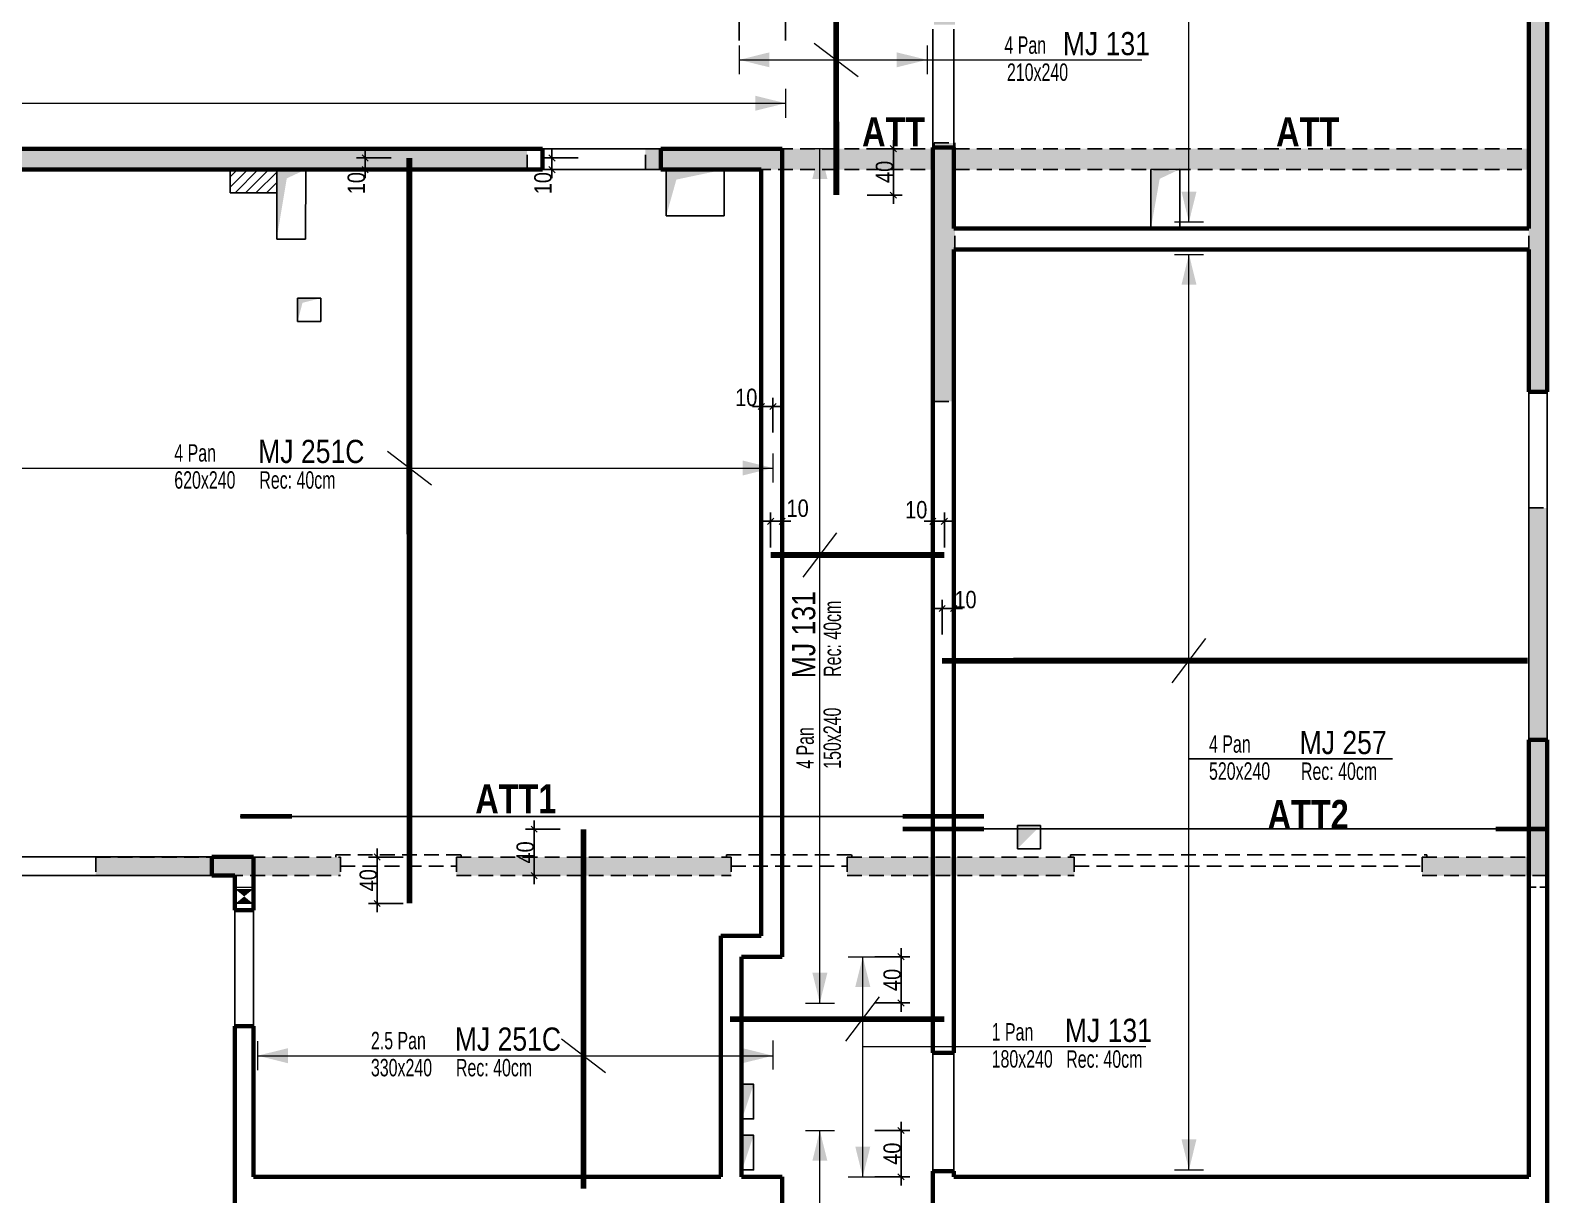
# Model space of a CAD drawing. Header units: millimetres. Extents: x 12045 to 47376, y -21493 to -16931.
# Drawn here: x 25834 to 27145, y -20253 to -19249 of the extents above; entities that cross this region are included whole.
import ezdxf
from ezdxf.enums import TextEntityAlignment as Align

# ---------------------------------------------------------------- set-up
doc = ezdxf.new("R2010")
doc.units = ezdxf.units.MM
doc.linetypes.add('CACHEX2', pattern=[19.05, 12.7, -6.35])
doc.linetypes.add('TIRETPTX2', pattern=[50.8, 25.4, -12.7, 0, -12.7])
for name, color, linetype in [('01_ARMA_INF', 50, 'Continuous'), ('01_cote_gen', 4, 'Continuous'), ('01_linteaux', 2, 'Continuous'), ('01_murs_sup', 2, 'CACHEX2'), ('01_resv', 32, 'Continuous'), ('01_texte', 230, 'Continuous'), ('AA_COTES', 2, 'Continuous')]:
    doc.layers.add(name, color=color, linetype=linetype)
doc.layers.add('01_murs_coup', color=5, linetype='Continuous', lineweight=60)
doc.layers.add('01_tram_axes', color=2, linetype='TIRETPTX2', lineweight=9)
doc.styles.add('PATIO', font='ARIALN.TTF')
doc.styles.add('STYLE2', font='ARIALN.TTF')
doc.styles.add('Titre', font='ariblk.ttf')
doc.dimstyles.new('JB50', dxfattribs={"dimscale": 0.1, "dimtxt": 150, "dimasz": 15, "dimexe": 0.1, "dimexo": 0.1, "dimgap": 0.09, "dimtad": 1, "dimdec": 1, "dimdsep": 46, "dimtxsty": 'STYLE2', "dimblk1": 'BOND_G', "dimblk2": 'BOND_D', "dimsah": 1, "dimcen": 1.5, "dimdle": 0.01, "dimse1": 1, "dimse2": 1, "dimclrd": 4, "dimclre": 2, "dimclrt": 6, "dimazin": 2, "dimtfac": 2.333333, "dimtdec": 1, "dimtix": 1, "dimtmove": 2, "dimatfit": 3, "dimldrblk": 'BOND_G', "dimfxl": 1, "dimtolj": 1, "dimtzin": 0, "dimarcsym": 0})
pattern_1 = [(135, (-3762.661, 5202.246), (-11.2253202, 9e-16), [7.9375, -7.9375])]

# ---------------------------------------------------------------- blocks, each defined once
blk = doc.blocks.new('BOND_G')
at = {"layer": 'AA_COTES', "color": 0}
for p, q in [((0, -5), (0, 15)), ((5, 0), (-5, 0)), ((1.77, 1.77), (-1.77, -1.77))]:
    blk.add_line(p, q, dxfattribs=at)
blk = doc.blocks.new('BOND_D')
at = {"layer": 'AA_COTES', "color": 0}
for p, q in [((5, 0), (-5, 0)), ((-1.77, -1.77), (1.77, 1.77)), ((0, 5), (0, -15))]:
    blk.add_line(p, q, dxfattribs=at)
blk = doc.blocks.new('*D2627')
at = {"layer": '01_cote_gen', "color": 4, "lineweight": -2, "ltscale": 0.1, "transparency": 16777216}
blk.add_line((26622.2, -19747.8), (26629.2, -19747.8), dxfattribs=at)
at = {"layer": 'Defpoints', "color": 0, "ltscale": 0.1, "transparency": 16777216}
for p in [(26630.7, -19747.8), (26630.7, -19773.4), (26620.7, -19781.7)]:
    blk.add_point(p, dxfattribs=at)
at = {"layer": '01_cote_gen', "color": 4, "lineweight": -2, "ltscale": 0.1, "transparency": 16777216, "xscale": 1.5, "yscale": 1.5, "zscale": 1.5, "rotation": 180}
blk.add_blockref('BOND_G', (26620.7, -19747.8), dxfattribs=at)
at = {"layer": '01_cote_gen', "color": 4, "lineweight": -2, "ltscale": 0.1, "transparency": 16777216, "xscale": 1.5, "yscale": 1.5, "zscale": 1.5}
blk.add_blockref('BOND_D', (26630.7, -19747.8), dxfattribs=at)
at = {"layer": '01_cote_gen', "color": 6, "ltscale": 0.1, "transparency": 16777216, "insert": (26640.9, -19740.2), "char_height": 15, "attachment_point": 5, "style": 'STYLE2'}
blk.add_mtext('\\A1;10', dxfattribs=at)
blk = doc.blocks.new('*D2631')
at = {"layer": '01_cote_gen', "color": 4, "lineweight": -2, "ltscale": 0.1, "transparency": 16777216}
blk.add_line((26447.2, -19235.3), (26484.2, -19235.3), dxfattribs=at)
at = {"layer": 'Defpoints', "color": 0, "ltscale": 0.1, "transparency": 16777216}
for p in [(26485.7, -19235.3), (26445.7, -19262), (26485.7, -19299.5)]:
    blk.add_point(p, dxfattribs=at)
at = {"layer": '01_cote_gen', "color": 4, "lineweight": -2, "ltscale": 0.1, "transparency": 16777216, "xscale": 1.5, "yscale": 1.5, "zscale": 1.5, "rotation": 180}
blk.add_blockref('BOND_G', (26445.7, -19235.3), dxfattribs=at)
at = {"layer": '01_cote_gen', "color": 4, "lineweight": -2, "ltscale": 0.1, "transparency": 16777216, "xscale": 1.5, "yscale": 1.5, "zscale": 1.5}
blk.add_blockref('BOND_D', (26485.7, -19235.3), dxfattribs=at)
at = {"layer": '01_cote_gen', "color": 6, "ltscale": 0.1, "transparency": 16777216, "insert": (26465.7, -19227.6), "char_height": 15, "attachment_point": 5, "style": 'STYLE2'}
blk.add_mtext('\\A1;40', dxfattribs=at)
blk = doc.blocks.new('*D2633')
at = {"layer": '01_cote_gen', "color": 4, "lineweight": -2, "ltscale": 0.1, "transparency": 16777216}
blk.add_line((26578.7, -19352.7), (26578.7, -19389.7), dxfattribs=at)
at = {"layer": 'Defpoints', "color": 0, "ltscale": 0.1, "transparency": 16777216}
for p in [(26565.9, -19351.2), (26529.5, -19391.2), (26578.7, -19391.2)]:
    blk.add_point(p, dxfattribs=at)
at = {"layer": '01_cote_gen', "color": 4, "lineweight": -2, "ltscale": 0.1, "transparency": 16777216, "xscale": 1.5, "yscale": 1.5, "zscale": 1.5}
for name, p, rotation in [('BOND_G', (26578.7, -19351.2), 90), ('BOND_D', (26578.7, -19391.2), 270)]:
    blk.add_blockref(name, p, dxfattribs=dict(at, rotation=rotation))
at = {"layer": '01_cote_gen', "color": 6, "ltscale": 0.1, "transparency": 16777216, "insert": (26571.1, -19371.2), "char_height": 15, "attachment_point": 5, "rotation": 90, "style": 'STYLE2'}
blk.add_mtext('\\A1;40', dxfattribs=at)
blk = doc.blocks.new('*D2635')
at = {"layer": '01_cote_gen', "color": 4, "lineweight": -2, "ltscale": 0.1, "transparency": 16777216}
blk.add_line((26123.1, -19367.7), (26123.1, -19360.7), dxfattribs=at)
at = {"layer": 'Defpoints', "color": 0, "ltscale": 0.1, "transparency": 16777216}
for p in [(26123.1, -19359.2), (26161.1, -19359.2), (26161.1, -19369.2)]:
    blk.add_point(p, dxfattribs=at)
at = {"layer": '01_cote_gen', "color": 4, "lineweight": -2, "ltscale": 0.1, "transparency": 16777216, "xscale": 1.5, "yscale": 1.5, "zscale": 1.5}
for name, p, rotation in [('BOND_D', (26123.1, -19359.2), 90), ('BOND_G', (26123.1, -19369.2), 270)]:
    blk.add_blockref(name, p, dxfattribs=dict(at, rotation=rotation))
at = {"layer": '01_cote_gen', "color": 6, "ltscale": 0.1, "transparency": 16777216, "insert": (26115.5, -19380.9), "char_height": 15, "attachment_point": 5, "rotation": 90, "style": 'STYLE2'}
blk.add_mtext('\\A1;10', dxfattribs=at)
blk = doc.blocks.new('*D2636')
at = {"layer": '01_cote_gen', "color": 4, "lineweight": -2, "ltscale": 0.1, "transparency": 16777216}
blk.add_line((26284.2, -19367.7), (26284.2, -19360.7), dxfattribs=at)
at = {"layer": 'Defpoints', "color": 0, "ltscale": 0.1, "transparency": 16777216}
for p in [(26284.2, -19359.2), (26322.2, -19359.2), (26322.2, -19369.2)]:
    blk.add_point(p, dxfattribs=at)
at = {"layer": '01_cote_gen', "color": 4, "lineweight": -2, "ltscale": 0.1, "transparency": 16777216, "xscale": 1.5, "yscale": 1.5, "zscale": 1.5}
for name, p, rotation in [('BOND_D', (26284.2, -19359.2), 90), ('BOND_G', (26284.2, -19369.2), 270)]:
    blk.add_blockref(name, p, dxfattribs=dict(at, rotation=rotation))
at = {"layer": '01_cote_gen', "color": 6, "ltscale": 0.1, "transparency": 16777216, "insert": (26276.5, -19380.9), "char_height": 15, "attachment_point": 5, "rotation": 90, "style": 'STYLE2'}
blk.add_mtext('\\A1;10', dxfattribs=at)
blk = doc.blocks.new('*D2637')
at = {"layer": '01_cote_gen', "color": 4, "lineweight": -2, "ltscale": 0.1, "transparency": 16777216}
blk.add_line((26466.3, -19573.5), (26473.3, -19573.5), dxfattribs=at)
at = {"layer": 'Defpoints', "color": 0, "ltscale": 0.1, "transparency": 16777216}
for p in [(26474.8, -19573.5), (26474.8, -19639.1), (26464.8, -19644.2)]:
    blk.add_point(p, dxfattribs=at)
at = {"layer": '01_cote_gen', "color": 4, "lineweight": -2, "ltscale": 0.1, "transparency": 16777216, "xscale": 1.5, "yscale": 1.5, "zscale": 1.5, "rotation": 180}
blk.add_blockref('BOND_G', (26464.8, -19573.5), dxfattribs=at)
at = {"layer": '01_cote_gen', "color": 4, "lineweight": -2, "ltscale": 0.1, "transparency": 16777216, "xscale": 1.5, "yscale": 1.5, "zscale": 1.5}
blk.add_blockref('BOND_D', (26474.8, -19573.5), dxfattribs=at)
at = {"layer": '01_cote_gen', "color": 6, "ltscale": 0.1, "transparency": 16777216, "insert": (26451.8, -19565.8), "char_height": 15, "attachment_point": 5, "style": 'STYLE2'}
blk.add_mtext('\\A1;10', dxfattribs=at)
blk = doc.blocks.new('*D2639')
at = {"layer": '01_cote_gen', "color": 4, "lineweight": -2, "ltscale": 0.1, "transparency": 16777216}
blk.add_line((26133.4, -20000.7), (26133.4, -19963.7), dxfattribs=at)
at = {"layer": 'Defpoints', "color": 0, "ltscale": 0.1, "transparency": 16777216}
for p in [(26084.8, -19962.2), (26133.4, -19962.2), (26161.3, -20002.2)]:
    blk.add_point(p, dxfattribs=at)
at = {"layer": '01_cote_gen', "color": 4, "lineweight": -2, "ltscale": 0.1, "transparency": 16777216, "xscale": 1.5, "yscale": 1.5, "zscale": 1.5}
for name, p, rotation in [('BOND_D', (26133.4, -19962.2), 90), ('BOND_G', (26133.4, -20002.2), 270)]:
    blk.add_blockref(name, p, dxfattribs=dict(at, rotation=rotation))
at = {"layer": '01_cote_gen', "color": 6, "ltscale": 0.1, "transparency": 16777216, "insert": (26125.8, -19982.2), "char_height": 15, "attachment_point": 5, "rotation": 90, "style": 'STYLE2'}
blk.add_mtext('\\A1;40', dxfattribs=at)
blk = doc.blocks.new('*D2640')
at = {"layer": '01_cote_gen', "color": 4, "lineweight": -2, "ltscale": 0.1, "transparency": 16777216}
blk.add_line((26268.9, -19976.7), (26268.9, -19939.7), dxfattribs=at)
at = {"layer": 'Defpoints', "color": 0, "ltscale": 0.1, "transparency": 16777216}
for p in [(26268.9, -19938.2), (26311.4, -19938.2), (26291.1, -19978.2)]:
    blk.add_point(p, dxfattribs=at)
at = {"layer": '01_cote_gen', "color": 4, "lineweight": -2, "ltscale": 0.1, "transparency": 16777216, "xscale": 1.5, "yscale": 1.5, "zscale": 1.5}
for name, p, rotation in [('BOND_D', (26268.9, -19938.2), 90), ('BOND_G', (26268.9, -19978.2), 270)]:
    blk.add_blockref(name, p, dxfattribs=dict(at, rotation=rotation))
at = {"layer": '01_cote_gen', "color": 6, "ltscale": 0.1, "transparency": 16777216, "insert": (26261.2, -19958.2), "char_height": 15, "attachment_point": 5, "rotation": 90, "style": 'STYLE2'}
blk.add_mtext('\\A1;40', dxfattribs=at)
blk = doc.blocks.new('*D2641')
at = {"layer": '01_cote_gen', "color": 4, "lineweight": -2, "ltscale": 0.1, "transparency": 16777216}
blk.add_line((26474.3, -19672.6), (26481.3, -19672.6), dxfattribs=at)
at = {"layer": 'Defpoints', "color": 0, "ltscale": 0.1, "transparency": 16777216}
for p in [(26482.8, -19672.6), (26482.8, -19688.3), (26472.8, -19701.7)]:
    blk.add_point(p, dxfattribs=at)
at = {"layer": '01_cote_gen', "color": 4, "lineweight": -2, "ltscale": 0.1, "transparency": 16777216, "xscale": 1.5, "yscale": 1.5, "zscale": 1.5, "rotation": 180}
blk.add_blockref('BOND_G', (26472.8, -19672.6), dxfattribs=at)
at = {"layer": '01_cote_gen', "color": 4, "lineweight": -2, "ltscale": 0.1, "transparency": 16777216, "xscale": 1.5, "yscale": 1.5, "zscale": 1.5}
blk.add_blockref('BOND_D', (26482.8, -19672.6), dxfattribs=at)
at = {"layer": '01_cote_gen', "color": 6, "ltscale": 0.1, "transparency": 16777216, "insert": (26496.1, -19661.4), "char_height": 15, "attachment_point": 5, "style": 'STYLE2'}
blk.add_mtext('\\A1;10', dxfattribs=at)
blk = doc.blocks.new('*D2642')
at = {"layer": '01_cote_gen', "color": 4, "lineweight": -2, "ltscale": 0.1, "transparency": 16777216}
blk.add_line((26614.2, -19672.6), (26621.2, -19672.6), dxfattribs=at)
at = {"layer": 'Defpoints', "color": 0, "ltscale": 0.1, "transparency": 16777216}
for p in [(26622.7, -19672.6), (26612.7, -19693.5), (26622.7, -19701.7)]:
    blk.add_point(p, dxfattribs=at)
at = {"layer": '01_cote_gen', "color": 4, "lineweight": -2, "ltscale": 0.1, "transparency": 16777216, "xscale": 1.5, "yscale": 1.5, "zscale": 1.5, "rotation": 180}
blk.add_blockref('BOND_G', (26612.7, -19672.6), dxfattribs=at)
at = {"layer": '01_cote_gen', "color": 4, "lineweight": -2, "ltscale": 0.1, "transparency": 16777216, "xscale": 1.5, "yscale": 1.5, "zscale": 1.5}
blk.add_blockref('BOND_D', (26622.7, -19672.6), dxfattribs=at)
at = {"layer": '01_cote_gen', "color": 6, "ltscale": 0.1, "transparency": 16777216, "insert": (26598.4, -19662.7), "char_height": 15, "attachment_point": 5, "style": 'STYLE2'}
blk.add_mtext('\\A1;10', dxfattribs=at)
blk = doc.blocks.new('*D2645')
at = {"layer": '01_cote_gen', "color": 4, "lineweight": -2, "ltscale": 0.1, "transparency": 16777216}
blk.add_line((26585.3, -20049.7), (26585.3, -20086.6), dxfattribs=at)
at = {"layer": 'Defpoints', "color": 0, "ltscale": 0.1, "transparency": 16777216}
for p in [(26539.8, -20048.2), (26527.8, -20088.1), (26585.3, -20088.1)]:
    blk.add_point(p, dxfattribs=at)
at = {"layer": '01_cote_gen', "color": 4, "lineweight": -2, "ltscale": 0.1, "transparency": 16777216, "xscale": 1.5, "yscale": 1.5, "zscale": 1.5}
for name, p, rotation in [('BOND_G', (26585.3, -20048.2), 90), ('BOND_D', (26585.3, -20088.1), 270)]:
    blk.add_blockref(name, p, dxfattribs=dict(at, rotation=rotation))
at = {"layer": '01_cote_gen', "color": 6, "ltscale": 0.1, "transparency": 16777216, "insert": (26577.7, -20068.2), "char_height": 15, "attachment_point": 5, "rotation": 90, "style": 'STYLE2'}
blk.add_mtext('\\A1;40', dxfattribs=at)
blk = doc.blocks.new('*D2646')
at = {"layer": '01_cote_gen', "color": 4, "lineweight": -2, "ltscale": 0.1, "transparency": 16777216}
blk.add_line((26585.3, -20199.6), (26585.3, -20236.6), dxfattribs=at)
at = {"layer": 'Defpoints', "color": 0, "ltscale": 0.1, "transparency": 16777216}
for p in [(26527.8, -20198.1), (26564.8, -20238.1), (26585.3, -20238.1)]:
    blk.add_point(p, dxfattribs=at)
at = {"layer": '01_cote_gen', "color": 4, "lineweight": -2, "ltscale": 0.1, "transparency": 16777216, "xscale": 1.5, "yscale": 1.5, "zscale": 1.5}
for name, p, rotation in [('BOND_G', (26585.3, -20198.1), 90), ('BOND_D', (26585.3, -20238.1), 270)]:
    blk.add_blockref(name, p, dxfattribs=dict(at, rotation=rotation))
at = {"layer": '01_cote_gen', "color": 6, "ltscale": 0.1, "transparency": 16777216, "insert": (26577.7, -20218.1), "char_height": 15, "attachment_point": 5, "rotation": 90, "style": 'STYLE2'}
blk.add_mtext('\\A1;40', dxfattribs=at)

msp = doc.modelspace()

# ---------------------------------------------------------------- hatches: boundary and pattern name
at = {"layer": '01_murs_sup'}
h = msp.add_hatch(dxfattribs=at)
h.set_pattern_fill('DASH', color=256, scale=2.5, angle=135)
h.set_pattern_definition(pattern_1)
h.paths.add_polyline_path([(26218.74, -18594.17), (25996.74, -18594.17), (25996.74, -18610.17), (26218.74, -18610.17)], flags=17)
h.paths.add_polyline_path([(26640.74, -18594.17), (26482.74, -18594.17), (26482.74, -18394.17), (26464.74, -18394.17), (26464.74, -18594.17), (26318.74, -18594.17), (26318.74, -18610.17), (26464.74, -18610.17), (26464.74, -19168.17), (26427.74, -19168.17), (26427.74, -19203.17), (25856.74, -19203.17), (25856.74, -19221.17), (26445.74, -19221.17), (26445.74, -19186.17), (26613.74, -19186.17), (26613.74, -19244.17), (26631.74, -19244.17), (26631.74, -19168.17), (26482.74, -19168.17), (26482.74, -18610.17), (26640.74, -18610.17)])
h.paths.add_polyline_path([(26864.74, -18594.17), (26740.74, -18594.17), (26740.74, -18610.17), (26864.74, -18610.17)])
h.paths.add_polyline_path([(27142.74, -18594.17), (26964.74, -18594.17), (26964.74, -18610.17), (27126.74, -18610.17), (27126.74, -18761.17), (27142.74, -18761.17)])
h.paths.add_polyline_path([(27142.74, -18961.17), (27126.74, -18961.17), (27126.74, -19351.17), (26631.74, -19351.17), (26631.74, -19346.17), (26613.74, -19346.17), (26613.74, -19351.17), (26364.74, -19351.17), (26364.74, -19369.17), (26613.74, -19369.17), (26613.74, -19569.17), (26631.74, -19569.17), (26631.74, -19369.17), (27126.74, -19369.17), (27126.74, -19561.17), (27142.74, -19561.17)])
h.paths.add_polyline_path([(27142.74, -19661.17), (27126.74, -19661.17), (27126.74, -19962.17), (27034.74, -19962.17), (27034.74, -19978.17), (27142.74, -19978.17)])
h = msp.add_hatch(dxfattribs=at)
h.set_pattern_fill('DASH', color=256, scale=2.5, angle=135)
h.set_pattern_definition(pattern_1)
h.paths.add_polyline_path([(25261.74, -19351.17), (24994.74, -19351.17), (24994.74, -19978.17), (25255.74, -19978.17), (25255.74, -19962.17), (25010.74, -19962.17), (25010.74, -19369.17), (25261.74, -19369.17)])
h.paths.add_polyline_path([(25746.74, -19369.17), (26262.74, -19369.17), (26262.74, -19351.17), (25363.74, -19351.17), (25363.74, -19369.17), (25728.74, -19369.17), (25728.74, -19962.17), (25654.74, -19962.17), (25654.74, -19978.17), (25790.74, -19978.17), (25790.74, -19962.17), (25746.74, -19962.17)])
h.paths.add_polyline_path([(25454.74, -19962.17), (25355.74, -19962.17), (25355.74, -19978.17), (25454.74, -19978.17)])
h.paths.add_polyline_path([(26101.74, -19962.17), (25890.74, -19962.17), (25890.74, -19978.17), (26101.74, -19978.17)], flags=17)
h.paths.add_polyline_path([(26438.74, -19962.17), (26201.74, -19962.17), (26201.74, -19978.17), (26438.74, -19978.17)])
h.paths.add_polyline_path([(26734.74, -19962.17), (26538.74, -19962.17), (26538.74, -19978.17), (26734.74, -19978.17)])
at = {"layer": '01_resv', "ltscale": 0.1}
h = msp.add_hatch(dxfattribs=at)
h.set_pattern_fill('ANSI31', color=256, scale=2)
h.set_pattern_definition([(45, (-4560.826, 526.098), (-4.4901281, 4.4901281), [])])
h.paths.add_polyline_path([(26046.73, -19369.18), (26006.73, -19369.18), (26006.73, -19389.18), (26046.73, -19389.18)])

# ---------------------------------------------------------------- linework, layer by layer
at = {"layer": '01_ARMA_INF', "linetype": 'Continuous', "lineweight": 0, "const_width": 5, "flags": 128}
for points in [[(26529.24, -19176.17), (26529.5, -19391.17)], [(26161.13, -19359.18), (26161.3, -20002.17)], [(26472.76, -19701.69), (26622.74, -19701.67)], [(26620.74, -19792.87), (27125.78, -19792.8)], [(26311.41, -19938.17), (26311.47, -20248.14)], [(26437.76, -20101.99), (26622.74, -20101.97)]]:
    msp.add_lwpolyline(points, dxfattribs=at)
at = {"layer": '01_linteaux', "ltscale": 0.1}
for p, q in [((26612.74, -19248.02), (26612.74, -19350.02)), ((26630.74, -19248.02), (26630.74, -19350.02)), ((26377.96, -19351.18), (26275.96, -19351.18)), ((26377.96, -19369.18), (26275.96, -19369.18)), ((27126.74, -19561), (27126.74, -19861.1)), ((27142.74, -19561.07), (27142.74, -19861.1)), ((25990.78, -19962.14), (25790.78, -19962.14)), ((25990.78, -19978.14), (25790.78, -19978.14)), ((26010.74, -20008.14), (26010.74, -20108.14)), ((26026.74, -20008.14), (26026.74, -20108.14)), ((26612.74, -20131.14), (26612.74, -20233.14)), ((26630.74, -20131.14), (26630.74, -20233.14))]:
    msp.add_line(p, q, dxfattribs=at)
at = {"layer": '01_murs_coup'}
for p, q in [((27126.74, -19420.14), (27126.74, -19061.1)), ((27126.74, -19420.14), (27126.74, -19061.1)), ((27142.74, -19561), (27142.74, -19061.1)), ((27142.74, -19561), (27142.74, -19061.1)), ((26275.96, -19351.18), (25664.93, -19351.18)), ((26275.96, -19351.18), (26275.96, -19369.18)), ((26482.76, -19351.18), (26377.96, -19351.18)), ((26377.96, -19351.18), (26377.96, -19369.18)), ((26482.76, -19351.18), (26377.96, -19351.18)), ((26482.76, -19351.18), (26482.76, -20048.14)), ((26612.74, -19350.02), (26612.74, -20131.14)), ((26612.74, -19350.02), (26630.74, -19350.02)), ((26630.74, -19350.02), (26630.74, -19420.14)), ((26275.96, -19369.18), (25746.74, -19369.18)), ((26464.76, -19369.18), (26377.96, -19369.18)), ((26464.76, -19369.18), (26377.96, -19369.18)), ((26464.76, -20030.14), (26464.76, -19369.18)), ((26630.74, -19420.14), (27126.74, -19420.14)), ((26630.74, -19438.14), (26630.74, -20131.14)), ((26630.74, -19438.14), (27126.74, -19438.14)), ((27126.74, -19561), (27126.74, -19438.14)), ((27126.74, -19561), (27126.74, -19438.14)), ((27142.74, -19561), (27126.74, -19561)), ((27126.74, -20238.14), (27126.74, -19861.1)), ((27126.74, -20238.14), (27126.74, -19861.1)), ((27126.74, -19861.1), (27142.74, -19861.1)), ((27142.74, -20361.1), (27142.74, -19861.1)), ((27142.74, -20361.1), (27142.74, -19861.1)), ((25990.78, -19962.14), (26026.74, -19962.14)), ((25990.78, -19962.14), (26026.74, -19962.14)), ((25990.78, -19962.14), (25990.78, -19978.14)), ((26026.74, -19962.14), (26026.74, -20008.14)), ((26026.74, -19962.14), (26026.74, -20008.14)), ((25990.78, -19978.14), (26010.74, -19978.14)), ((25990.78, -19978.14), (26010.74, -19978.14)), ((26010.74, -19978.14), (26010.74, -20008.14)), ((26010.74, -19978.14), (26010.74, -20008.14)), ((26026.74, -20008.14), (26010.74, -20008.14)), ((26429.76, -20030.14), (26429.76, -20238.14)), ((26429.76, -20030.14), (26464.76, -20030.14)), ((26447.76, -20048.14), (26482.76, -20048.14)), ((26447.76, -20048.14), (26447.76, -20238.14)), ((26010.74, -20108.14), (26010.74, -20665.1)), ((26026.74, -20108.14), (26010.74, -20108.14)), ((26026.74, -20108.14), (26026.74, -20238.14)), ((26612.74, -20131.14), (26630.74, -20131.14)), ((26612.74, -20233.14), (26612.74, -20316.14)), ((26612.74, -20233.14), (26630.74, -20233.14)), ((26630.74, -20233.14), (26630.74, -20238.14)), ((26026.74, -20238.14), (26429.76, -20238.14)), ((26447.76, -20238.14), (26482.76, -20238.14)), ((26447.76, -20238.14), (26482.76, -20238.14)), ((26482.76, -20238.14), (26482.76, -20276.14)), ((26482.76, -20238.14), (26482.76, -20276.14)), ((26630.74, -20238.14), (27126.74, -20238.14)), ((26630.74, -20238.14), (27126.74, -20238.14))]:
    msp.add_line(p, q, dxfattribs=at)
at = {"layer": '01_murs_sup'}
for p, q in [((27126.74, -18961.07), (27126.74, -19351.17)), ((27142.74, -18961.07), (27142.74, -19561.07)), ((25363.74, -19351.17), (26262.94, -19351.17)), ((26262.94, -19369.17), (26262.94, -19351.17)), ((26364.94, -19351.17), (26613.74, -19351.17)), ((26364.94, -19369.17), (26364.94, -19351.17)), ((26613.74, -19346.17), (26613.74, -19351.17)), ((26613.74, -19346.17), (26631.74, -19346.17)), ((26631.74, -19346.17), (26631.74, -19351.17)), ((26631.74, -19351.17), (27126.74, -19351.17)), ((25746.74, -19369.17), (26262.94, -19369.17)), ((26364.94, -19369.17), (26613.74, -19369.17)), ((26613.74, -19369.17), (26613.74, -19569.17)), ((26631.74, -19369.17), (26631.74, -19569.17)), ((26631.74, -19369.17), (27126.74, -19369.17)), ((27126.74, -19369.17), (27126.74, -19561.07)), ((27126.74, -19561.07), (27142.74, -19561.07)), ((26613.74, -19569.17), (26631.74, -19569.17)), ((27126.74, -19661.07), (27126.74, -19962.17)), ((27126.74, -19661.07), (27142.74, -19661.07)), ((27142.74, -19661.07), (27142.74, -19978.17)), ((25890.64, -19962.17), (25890.64, -19978.17)), ((25890.64, -19962.17), (26101.74, -19962.17)), ((26097.74, -19960.17), (26097.74, -19962.17)), ((26097.74, -19960.17), (26205.74, -19960.17)), ((26101.74, -19962.17), (26101.74, -19978.17)), ((26101.74, -19970.17), (26201.74, -19970.17)), ((26201.74, -19962.17), (26201.74, -19978.17)), ((26201.74, -19962.17), (26438.74, -19962.17)), ((26205.74, -19960.17), (26205.74, -19962.17)), ((26434.74, -19960.17), (26434.74, -19962.17)), ((26434.74, -19960.17), (26542.74, -19960.17)), ((26438.74, -19962.17), (26438.74, -19978.17)), ((26438.74, -19970.17), (26538.74, -19970.17)), ((26438.74, -19970.17), (26538.74, -19970.17)), ((26538.74, -19962.17), (26538.74, -19978.17)), ((26538.74, -19962.17), (26734.74, -19962.17)), ((26542.74, -19960.17), (26542.74, -19962.17)), ((26731.59, -19960.17), (26731.59, -19962.17)), ((26731.59, -19960.17), (27038.74, -19960.17)), ((26734.74, -19962.17), (26734.74, -19978.17)), ((26734.74, -19970.17), (27034.74, -19970.17)), ((27034.74, -19962.17), (27034.74, -19978.17)), ((27034.74, -19962.17), (27126.74, -19962.17)), ((27038.74, -19960.17), (27038.74, -19962.17)), ((25890.64, -19978.17), (26101.74, -19978.17)), ((26201.74, -19978.17), (26438.74, -19978.17)), ((26538.74, -19978.17), (26734.74, -19978.17)), ((27034.74, -19978.17), (27142.74, -19978.17))]:
    msp.add_line(p, q, dxfattribs=at)
at = {"layer": '01_murs_sup', "ltscale": 0.5}
msp.add_line((27126.74, -19988.17), (27142.74, -19988.17), dxfattribs=at)
at = {"layer": '01_resv'}
for p, q in [((26046.73, -19369.18), (26006.73, -19369.18)), ((26006.73, -19369.18), (26006.73, -19389.18)), ((26071.74, -19368.98), (26046.42, -19369)), ((26071.73, -19368.98), (26046.73, -19368.98)), ((26046.73, -19368.98), (26046.73, -19429.18)), ((26046.73, -19389.18), (26046.73, -19369.18)), ((26071.73, -19429.18), (26071.74, -19368.98)), ((26382.76, -19369.08), (26382.76, -19409.08)), ((26432.76, -19369.18), (26382.76, -19369.08)), ((26432.76, -19409.18), (26432.76, -19369.18)), ((26800.8, -19369.02), (26825.7, -19368.94)), ((26800.8, -19420.06), (26800.8, -19369.02)), ((26825.7, -19368.94), (26825.72, -19420.04)), ((26006.73, -19389.18), (26046.73, -19389.18)), ((26382.76, -19409.08), (26432.76, -19409.18)), ((26825.7, -19420.04), (26800.8, -19420.06)), ((26046.73, -19429.18), (26071.73, -19429.18)), ((26064.77, -19490.17), (26064.77, -19480.17)), ((26064.77, -19480.17), (26084.77, -19480.17)), ((26064.77, -19500.17), (26064.77, -19480.17)), ((26084.77, -19480.17), (26084.77, -19500.17)), ((26064.77, -19500.17), (26064.77, -19490.17)), ((26084.77, -19500.17), (26064.77, -19500.17)), ((26685.7, -19945.13), (26685.7, -19935.13)), ((26685.7, -19935.13), (26705.7, -19935.13)), ((26685.7, -19955.13), (26685.7, -19935.13)), ((26705.7, -19935.13), (26705.7, -19955.13)), ((26685.7, -19955.13), (26685.7, -19945.13)), ((26705.7, -19955.13), (26685.7, -19955.13))]:
    msp.add_line(p, q, dxfattribs=at)
for points in [[(26448.16, -20158.14), (26458.13, -20158.14), (26458.13, -20188.12), (26448.16, -20188.12)], [(26448.16, -20202.14), (26458.13, -20202.14), (26458.13, -20232.13), (26448.16, -20232.13)]]:
    msp.add_lwpolyline(points, close=True, dxfattribs=at)
at = {"layer": '01_resv', "ltscale": 0.1}
for points in [[(26046.73, -19429.18), (26046.73, -19369.18), (26055.43, -19376.79)], [(26046.73, -19369.18), (26071.74, -19369.18), (26055.43, -19376.79)], [(26382.76, -19409.08), (26382.76, -19369.08), (26391.5, -19377.8)], [(26382.76, -19369.08), (26432.76, -19369.18), (26391.5, -19377.8)], [(26800.8, -19420.06), (26800.64, -19369.02), (26808.4, -19377.16)], [(26800.8, -19369.19), (26825.7, -19368.94), (26808.4, -19377.16)], [(26064.77, -19500.17), (26064.77, -19480.17), (26069.03, -19484.11)], [(26064.77, -19480.17), (26084.77, -19480.17), (26069.03, -19484.11)], [(26685.7, -19955.13), (26685.7, -19935.13), (26705.7, -19935.13)], [(26010.74, -19989.67), (26026.74, -19989.67), (26026.74, -20002.67), (26010.74, -20002.67)]]:
    msp.add_solid(points, dxfattribs=at)
at = {"layer": '01_resv'}
for points in [[(26448.16, -20188.12), (26448.16, -20158.14), (26458.13, -20158.14)], [(26448.16, -20232.13), (26448.16, -20202.14), (26458.13, -20202.14)]]:
    msp.add_solid(points, dxfattribs=at)
at = {"layer": '01_texte', "linetype": 'Continuous', "lineweight": 0}
for p, q in [((26833.67, -19414.38), (26833.67, -18612.32)), ((26445.74, -19262.04), (26445.74, -19287)), ((26510.32, -19260.02), (26548.39, -19289.03)), ((26607.7, -19262.04), (26607.7, -19287)), ((26445.74, -19274.52), (26607.7, -19274.52)), ((26607.7, -19274.52), (26792.86, -19274.52)), ((26485.75, -19299.5), (26485.75, -19324.46)), ((25006.75, -19311.99), (26485.75, -19311.98)), ((26502.8, -19351.11), (26527.76, -19351.11)), ((26515.28, -20088.14), (26515.28, -19351.17)), ((26821.19, -19414.38), (26846.15, -19414.38)), ((26821.19, -19442.32), (26846.15, -19442.32)), ((26833.67, -20231.92), (26833.67, -19442.32)), ((26142.2, -19612.13), (26180.27, -19641.14)), ((26474.76, -19614.15), (26474.76, -19639.11)), ((25736.74, -19626.63), (26474.76, -19626.63)), ((26500.77, -19720.7), (26529.78, -19682.63)), ((26819.16, -19811.85), (26848.17, -19773.78)), ((26539.82, -20048.16), (26564.78, -20048.16)), ((26552.3, -20238.14), (26552.3, -20048.23)), ((26502.8, -20088.14), (26527.76, -20088.14)), ((26537.79, -20121), (26566.8, -20082.92)), ((26030.27, -20121.08), (26030.27, -20146.04)), ((26292.37, -20119.05), (26330.44, -20148.06)), ((26474.76, -20120.45), (26474.76, -20145.41)), ((26552.3, -20125.7), (26796.41, -20125.7)), ((26030.27, -20133.56), (26474.76, -20133.56)), ((26502.8, -20198.14), (26527.76, -20198.14)), ((26515.28, -20528.62), (26515.28, -20198.2)), ((26821.19, -20231.92), (26846.15, -20231.92)), ((26539.82, -20238.14), (26564.78, -20238.14))]:
    msp.add_line(p, q, dxfattribs=at)
at = {"layer": '01_texte', "ltscale": 5}
msp.add_line((26833.67, -19877.4), (27009.15, -19877.4), dxfattribs=at)
at = {"layer": '01_texte'}
for p, q in [((26015.29, -19927.2), (26656.74, -19927.2)), ((26586.74, -19937.93), (27142.74, -19937.93))]:
    msp.add_line(p, q, dxfattribs=at)
at = {"layer": '01_texte', "const_width": 4}
for points in [[(26015.29, -19927.2), (26059.92, -19927.2)], [(26656.74, -19927.2), (26586.74, -19927.2)], [(26586.74, -19937.93), (26656.74, -19937.93)], [(27142.74, -19937.93), (27098.1, -19937.93)]]:
    msp.add_lwpolyline(points, dxfattribs=at)
at = {"layer": '01_texte', "linetype": 'Continuous', "lineweight": 0}
for points in [[(26445.74, -19274.52), (26471.83, -19268.06), (26471.83, -19274.52)], [(26445.74, -19274.52), (26471.83, -19280.98), (26471.83, -19274.52)], [(26607.7, -19274.52), (26581.61, -19268.06), (26581.61, -19274.52)], [(26607.7, -19274.52), (26581.61, -19280.98), (26581.61, -19274.52)], [(26485.75, -19311.98), (26459.65, -19305.52), (26459.65, -19311.98)], [(26485.75, -19311.98), (26459.65, -19318.44), (26459.65, -19311.98)], [(26515.28, -19351.11), (26508.82, -19377.2), (26515.28, -19377.2)], [(26515.28, -19351.11), (26521.74, -19377.2), (26515.28, -19377.2)], [(26833.67, -19414.38), (26827.21, -19388.28), (26833.67, -19388.28)], [(26833.67, -19414.38), (26840.13, -19388.28), (26833.67, -19388.28)], [(26833.67, -19442.32), (26827.21, -19468.41), (26833.67, -19468.41)], [(26833.67, -19442.32), (26840.13, -19468.41), (26833.67, -19468.41)], [(26474.76, -19626.63), (26448.66, -19620.17), (26448.66, -19626.63)], [(26474.76, -19626.63), (26448.66, -19633.09), (26448.66, -19626.63)], [(26552.3, -20048.16), (26545.84, -20074.26), (26552.3, -20074.26)], [(26552.3, -20048.16), (26558.76, -20074.26), (26552.3, -20074.26)], [(26515.28, -20088.14), (26508.82, -20062.05), (26515.28, -20062.05)], [(26515.28, -20088.14), (26521.74, -20062.05), (26515.28, -20062.05)], [(26030.27, -20133.56), (26056.37, -20127.1), (26056.37, -20133.56)], [(26474.76, -20133.56), (26448.66, -20127.1), (26448.66, -20133.56)], [(26030.27, -20133.56), (26056.37, -20140.02), (26056.37, -20133.56)], [(26474.76, -20133.56), (26448.66, -20140.02), (26448.66, -20133.56)], [(26515.28, -20198.14), (26508.82, -20224.24), (26515.28, -20224.24)], [(26515.28, -20198.14), (26521.74, -20224.24), (26515.28, -20224.24)], [(26833.67, -20231.92), (26827.21, -20205.83), (26833.67, -20205.83)], [(26833.67, -20231.92), (26840.13, -20205.83), (26833.67, -20205.83)], [(26552.3, -20238.14), (26545.84, -20212.04), (26552.3, -20212.04)], [(26552.3, -20238.14), (26558.76, -20212.04), (26552.3, -20212.04)]]:
    msp.add_solid(points, dxfattribs=at)
at = {"layer": '01_tram_axes'}
msp.add_line((26010.74, -19988.17), (26026.74, -19988.17), dxfattribs=at)

# ---------------------------------------------------------------- texts
at = {"layer": '01_texte', "ltscale": 5, "style": 'PATIO'}
for s, p in [('MJ 131', (26724.87, -19270.52)), ('MJ 251C', (26030.77, -19622.31)), ('MJ 257', (26929.06, -19873.4)), ('MJ 131', (26726.6, -20121.69)), ('MJ 251C', (26200.38, -20129.23))]:
    msp.add_text(s, height=20, dxfattribs=at).set_placement(p)
at = {"layer": '01_texte', "ltscale": 5, "style": 'PATIO', "width": 0.8}
for s, p in [('4 Pan', (26674.48, -19269.31)), ('210x240', (26676.66, -19292.65)), ('4 Pan', (25958.43, -19621.1)), ('620x240', (25958.43, -19644.43)), ('Rec: 40cm', (26031.77, -19644.43)), ('4 Pan', (26850.95, -19872.19)), ('520x240', (26850.95, -19895.52)), ('Rec: 40cm', (26930.24, -19895.64)), ('2.5 Pan', (26128.04, -20128.02)), ('1 Pan', (26663.45, -20120.48)), ('330x240', (26128.04, -20151.35)), ('Rec: 40cm', (26201.38, -20151.35)), ('180x240', (26663.45, -20143.82)), ('Rec: 40cm', (26727.78, -20143.94))]:
    msp.add_text(s, height=15, dxfattribs=at).set_placement(p)
at = {"layer": '01_texte', "style": 'Titre', "width": 0.7}
for s, p in [('ATT ', (26582.8, -19356.57)), ('ATT ', (26939.93, -19356.57)), ('ATT1 ', (26256.93, -19931.9)), ('ATT2 ', (26940.37, -19945.45))]:
    msp.add_text(s, height=25, rotation=0, dxfattribs=at).set_placement(p, align=Align.BOTTOM_CENTER)
at = {"layer": '01_texte', "ltscale": 5, "style": 'PATIO'}
msp.add_text('MJ 131', height=20, rotation=90, dxfattribs=at).set_placement((26511.28, -19807.96))
at = {"layer": '01_texte', "ltscale": 5, "style": 'PATIO', "width": 0.8}
for s, p in [('Rec: 40cm', (26533.52, -19806.78)), ('150x240', (26533.41, -19886.07)), ('4 Pan', (26510.07, -19886.07))]:
    msp.add_text(s, height=15, rotation=90, dxfattribs=at).set_placement(p)

# ---------------------------------------------------------------- dimensions: what is measured, and where the dimension line sits
at = {"layer": '01_cote_gen', "ltscale": 0.1}
dim = msp.add_linear_dim(base=(26485.75, -19235.26), p1=(26445.74, -19262.04), p2=(26485.75, -19299.5), dimstyle='JB50', dxfattribs=at)
dim.commit()
dim.dimension.update_dxf_attribs({"geometry": '*D2631', "text_midpoint": (26465.74, -19227.59)})
for base, p1, p2, picture, middle in [((26123.13, -19359.18), (26161.13, -19369.17), (26161.13, -19359.18), '*D2635', (26115.46, -19380.86)), ((26284.21, -19359.18), (26322.21, -19369.17), (26322.21, -19359.18), '*D2636', (26276.54, -19380.86))]:
    dim = msp.add_linear_dim(base=base, p1=p1, p2=p2, angle=90, dimstyle='JB50', dxfattribs=at)
    dim.commit()
    dim.dimension.update_dxf_attribs({"geometry": picture, "text_midpoint": middle, "dimtype": 160})
for base, p1, p2, picture, middle in [((26578.73, -19391.17), (26565.92, -19351.17), (26529.5, -19391.17), '*D2633', (26571.06, -19371.17)), ((26268.88, -19938.17), (26291.1, -19978.17), (26311.41, -19938.17), '*D2640', (26261.21, -19958.17)), ((26133.43, -19962.17), (26161.3, -20002.17), (26084.75, -19962.17), '*D2639', (26125.76, -19982.17)), ((26585.34, -20088.14), (26539.82, -20048.16), (26527.76, -20088.14), '*D2645', (26577.68, -20068.15)), ((26585.34, -20238.14), (26527.76, -20198.14), (26564.78, -20238.14), '*D2646', (26577.68, -20218.14))]:
    dim = msp.add_linear_dim(base=base, p1=p1, p2=p2, angle=90, dimstyle='JB50', dxfattribs=at)
    dim.commit()
    dim.dimension.update_dxf_attribs({"geometry": picture, "text_midpoint": middle})
for base, p1, p2, picture, middle in [((26474.76, -19573.52), (26464.76, -19644.18), (26474.76, -19639.11), '*D2637', (26451.82, -19565.85)), ((26482.76, -19672.55), (26472.76, -19701.69), (26482.76, -19688.27), '*D2641', (26496.11, -19661.39)), ((26622.74, -19672.55), (26612.74, -19693.51), (26622.74, -19701.67), '*D2642', (26598.38, -19662.7)), ((26630.74, -19747.84), (26620.74, -19781.66), (26630.74, -19773.38), '*D2627', (26640.88, -19740.17))]:
    dim = msp.add_linear_dim(base=base, p1=p1, p2=p2, dimstyle='JB50', dxfattribs=at)
    dim.commit()
    dim.dimension.update_dxf_attribs({"geometry": picture, "text_midpoint": middle, "dimtype": 160})

doc.saveas('drawing.dxf')
